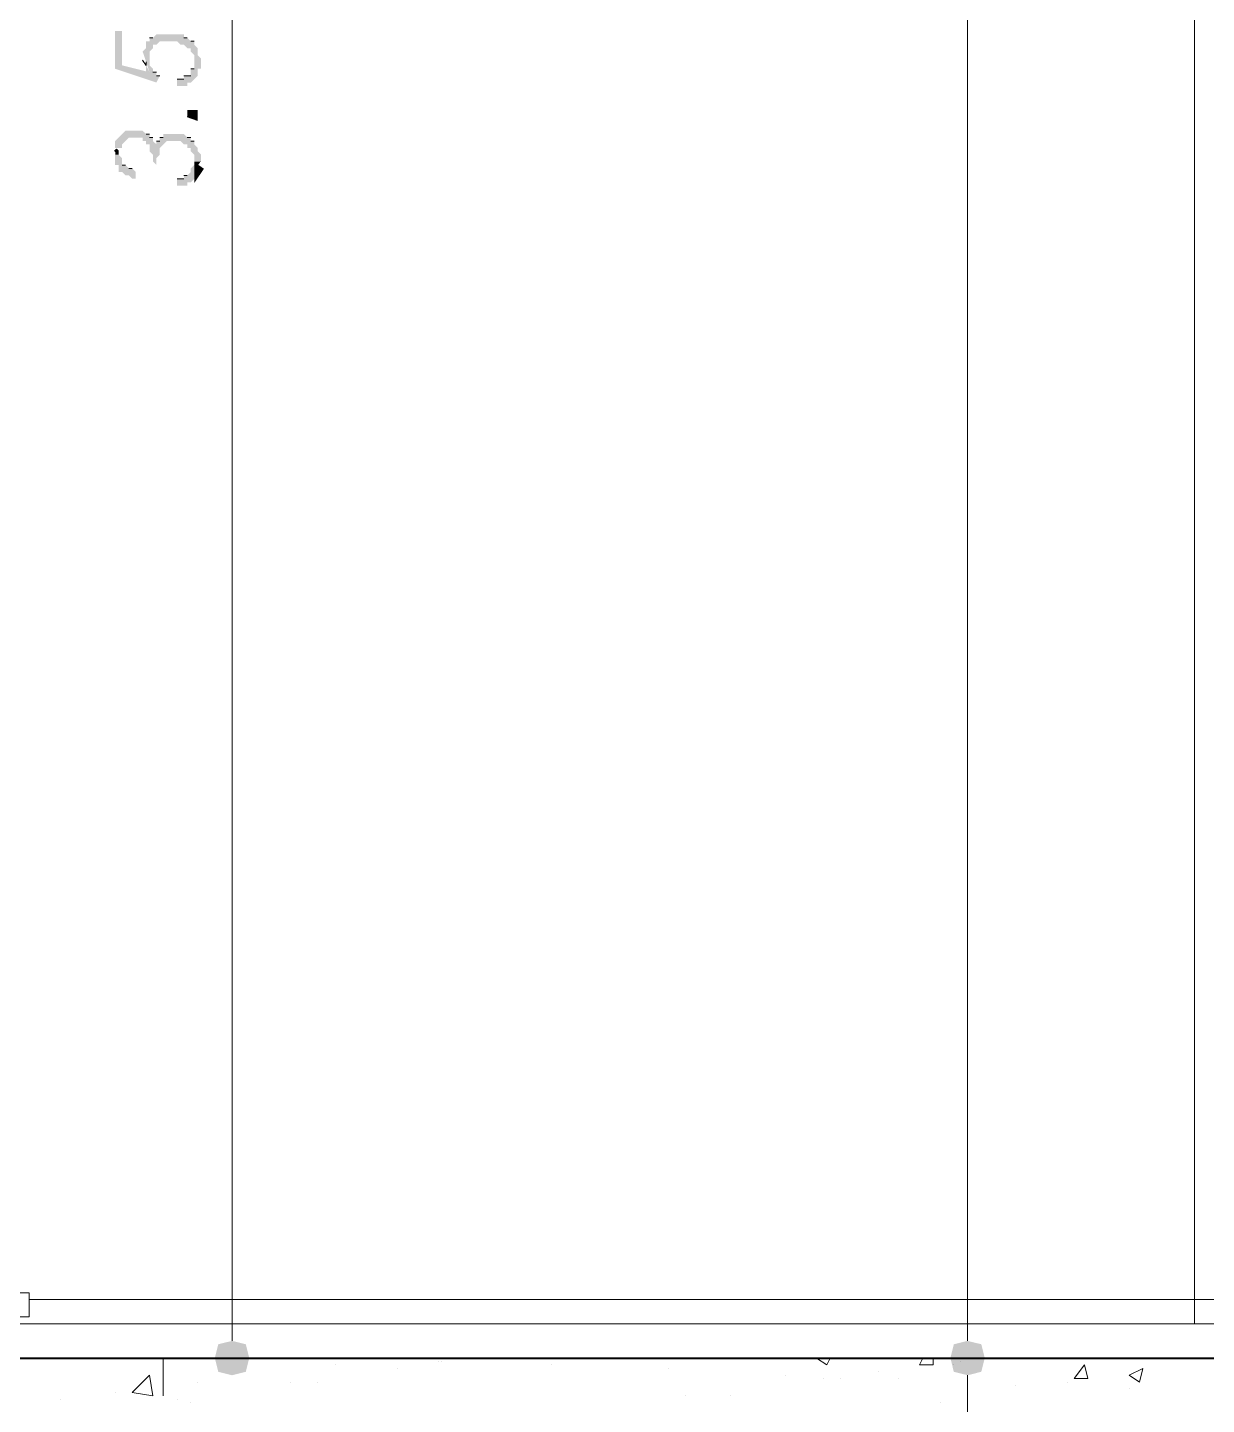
# Model space of a CAD drawing. Header units: millimetres. Extents: x 182 to 575, y -105 to 95.
# Drawn here: x 280.492 to 282.125, y 69.594 to 71.501 of the extents above; entities that cross this region are included whole.
import ezdxf

# ---------------------------------------------------------------- set-up
doc = ezdxf.new("R2010")
doc.units = ezdxf.units.MM
doc.header["$MEASUREMENT"] = 0
doc.layers.add('PDF_Geometry', color=7, linetype='Continuous')
doc.layers.add('PDF_Solid Fills', color=7, linetype='Continuous')

msp = doc.modelspace()

# ---------------------------------------------------------------- hatches: boundary and pattern name
at = {"layer": 'PDF_Solid Fills', "transparency": 33554559}
for points in [[(280.6612, 71.4396), (280.6564, 71.4491), (280.6564, 71.4408), (280.6231, 71.4491), (280.6231, 71.4967), (280.6135, 71.4967), (280.6135, 71.4443), (280.6707, 71.4253), (280.6754, 71.4348), (280.6707, 71.4348), (280.6707, 71.4396), (280.6659, 71.4396), (280.6659, 71.4443), (280.6612, 71.4491), (280.6612, 71.4681), (280.6659, 71.4729), (280.6659, 71.4777), (280.6707, 71.4777), (280.6754, 71.4824), (280.6992, 71.4824), (280.704, 71.4777), (280.7088, 71.4777), (280.7135, 71.4729), (280.7183, 71.4729), (280.7183, 71.4681), (280.7231, 71.4634), (280.7231, 71.4443), (280.7183, 71.4443), (280.7183, 71.4348), (280.7088, 71.4348), (280.7088, 71.4301), (280.6992, 71.4301), (280.6992, 71.4205), (280.7135, 71.4205), (280.7135, 71.4253), (280.7183, 71.4253), (280.7231, 71.4301), (280.7278, 71.4348), (280.7278, 71.4443), (280.7326, 71.4443), (280.7326, 71.4586), (280.7278, 71.4634), (280.7278, 71.4729), (280.7231, 71.4777), (280.7231, 71.4824), (280.7183, 71.4824), (280.7135, 71.4872), (280.7088, 71.4872), (280.7088, 71.492), (280.6707, 71.492), (280.6659, 71.4872), (280.6612, 71.4872), (280.6612, 71.4824), (280.6564, 71.4824), (280.6564, 71.4729), (280.6516, 71.4681)], [(280.7135, 71.3777), (280.7278, 71.3729), (280.7278, 71.3872), (280.7135, 71.3872)], [(280.6326, 71.2967), (280.6373, 71.292), (280.6421, 71.292), (280.6421, 71.3015), (280.6373, 71.3062), (280.6326, 71.3062), (280.6278, 71.311), (280.6231, 71.311), (280.6231, 71.3205), (280.6183, 71.3253), (280.6135, 71.3253), (280.6135, 71.311), (280.6183, 71.311), (280.6183, 71.3015), (280.6231, 71.3015), (280.6278, 71.2967)], [(280.7754, 69.6348), (280.7945, 69.6396), (280.7993, 69.6586), (280.7945, 69.6777), (280.7754, 69.6824), (280.7564, 69.6777), (280.7516, 69.6586), (280.7564, 69.6396)], [(281.8135, 69.6777), (281.7945, 69.6824), (281.7754, 69.6777), (281.7707, 69.6586), (281.7754, 69.6396), (281.7945, 69.6348), (281.8135, 69.6396), (281.8183, 69.6586)]]:
    msp.add_hatch(color=256, dxfattribs=at).paths.add_polyline_path(points)
h = msp.add_hatch(color=256, dxfattribs=at)
h.paths.add_polyline_path([(280.7135, 71.2824), (280.7135, 71.2872), (280.7183, 71.2872), (280.7231, 71.292), (280.7231, 71.311), (280.7183, 71.3062), (280.7183, 71.3015), (280.7135, 71.2967), (280.7088, 71.2967), (280.7088, 71.292), (280.6992, 71.292), (280.6992, 71.2824)])
h.paths.add_polyline_path([(280.6516, 71.3443), (280.6564, 71.3443), (280.6516, 71.3491)])
h.paths.add_polyline_path([(280.6564, 71.3443), (280.6564, 71.3396), (280.6612, 71.3396)])
h.paths.add_polyline_path([(280.6707, 71.3205), (280.6659, 71.3158), (280.6707, 71.311)])
h.paths.add_polyline_path([(280.7231, 71.3253), (280.7231, 71.3158), (280.7326, 71.3158), (280.7326, 71.3253), (280.7278, 71.3301), (280.7278, 71.3348), (280.7231, 71.3396), (280.7231, 71.3443), (280.7183, 71.3443), (280.7183, 71.3491), (280.7135, 71.3491), (280.7088, 71.3539), (280.6802, 71.3539), (280.6802, 71.3491), (280.6754, 71.3491), (280.6754, 71.3443), (280.6707, 71.3443), (280.6707, 71.3396), (280.6659, 71.3443), (280.6659, 71.3491), (280.6612, 71.3491), (280.6612, 71.3539), (280.6564, 71.3539), (280.6516, 71.3586), (280.6278, 71.3586), (280.6231, 71.3539), (280.6183, 71.3491), (280.6135, 71.3443), (280.6135, 71.3348), (280.6231, 71.3348), (280.6231, 71.3396), (280.6278, 71.3443), (280.6326, 71.3491), (280.6516, 71.3491), (280.6612, 71.3396), (280.6612, 71.3301), (280.6659, 71.3253), (280.6659, 71.3158), (280.6754, 71.3253), (280.6754, 71.3348), (280.6802, 71.3396), (280.685, 71.3443), (280.704, 71.3443), (280.7088, 71.3396), (280.7135, 71.3396), (280.7135, 71.3348), (280.7183, 71.3348), (280.7183, 71.3301)])

# ---------------------------------------------------------------- linework, layer by layer
at = {"layer": 'PDF_Geometry', "lineweight": 13}
for points in [[(281.7945, 69.6824), (281.7945, 69.7062), (281.7945, 73.6586), (281.7945, 73.6824)], [(280.7754, 69.6824), (280.7754, 69.7062), (280.7754, 73.1586), (280.7754, 73.1824), (280.7754, 73.1586), (280.7754, 73.1062)], [(280.6612, 71.4872), (280.6659, 71.4872), (280.6612, 71.4872)], [(280.7135, 71.4872), (280.7088, 71.4872), (280.7135, 71.4872)], [(280.7231, 71.4824), (280.7183, 71.4824), (280.7231, 71.4824)], [(280.6516, 71.4562), (280.6564, 71.4491), (280.6564, 71.4539)], [(280.7183, 71.4443), (280.7231, 71.4443), (280.7183, 71.4443)], [(280.6707, 71.4396), (280.6659, 71.4396), (280.6707, 71.4396)], [(280.6754, 71.4348), (280.6707, 71.4348), (280.6754, 71.4348)], [(280.6992, 71.4301), (280.7088, 71.4301), (280.6992, 71.4301)], [(280.7088, 71.4348), (280.7183, 71.4348), (280.7088, 71.4348)], [(280.7278, 71.3729), (280.7135, 71.3777), (280.7278, 71.3729)], [(280.6612, 71.3539), (280.6564, 71.3539), (280.6612, 71.3539)], [(280.6659, 71.3491), (280.6612, 71.3491), (280.6659, 71.3491)], [(280.6754, 71.3491), (280.6802, 71.3491), (280.6754, 71.3491)], [(280.7183, 71.3491), (280.7135, 71.3491), (280.7183, 71.3491)], [(280.6707, 71.3443), (280.6754, 71.3443), (280.6707, 71.3443)], [(280.7231, 71.3443), (280.7183, 71.3443), (280.7231, 71.3443)], [(280.6278, 71.311), (280.6231, 71.311), (280.6278, 71.311)], [(280.6373, 71.3062), (280.6326, 71.3062), (280.6373, 71.3062)], [(280.6992, 71.292), (280.7088, 71.292), (280.6992, 71.292)], [(280.7088, 71.2967), (280.7135, 71.2967), (280.7088, 71.2967)], [(280.4945, 69.7396), (282.4993, 69.7396)], [(280.2993, 69.7062), (299.304, 69.7062)], [(280.5564, 69.6586), (280.504, 69.6586)], [(280.6278, 69.6586), (280.5802, 69.6586)], [(280.6802, 69.6062), (280.6802, 69.6586), (280.6564, 69.6586)], [(281.0707, 69.6586), (280.685, 69.6586)], [(281.2802, 69.6586), (281.885, 69.6586)], [(282.0135, 69.6586), (281.704, 69.6586)], [(281.7945, 66.5348), (281.7945, 66.5586), (281.7945, 69.6062), (281.7945, 69.6348)]]:
    msp.add_lwpolyline(points, dxfattribs=at)
at = {"layer": 'PDF_Geometry', "lineweight": 20}
msp.add_lwpolyline([(282.1088, 73.3586), (282.1088, 69.7062)], dxfattribs=at)
at = {"layer": 'PDF_Geometry', "lineweight": 13}
for points, const_width in [([(280.6159, 71.3253), (280.6159, 71.3301), (280.6135, 71.3324)], 0.00476), ([(280.7326, 71.3086), (280.7278, 71.3015), (280.7278, 71.3158)], 0.00952)]:
    msp.add_lwpolyline(points, dxfattribs=dict(at, const_width=const_width))
at = {"layer": 'PDF_Geometry', "lineweight": 20}
msp.add_lwpolyline([(280.2707, 69.7158), (280.4945, 69.7158), (280.4945, 69.7491), (280.2707, 69.7491)], close=True, dxfattribs=at)
at = {"layer": 'PDF_Geometry', "lineweight": 40}
msp.add_lwpolyline([(280.7231, 69.3062), (280.304, 69.3062), (280.304, 69.6586), (299.304, 69.6586), (299.304, 69.3062), (297.7659, 69.3062)], dxfattribs=at)
at = {"layer": 'PDF_Geometry', "lineweight": 0}
for points in [[(280.9183, 69.6491), (280.9183, 69.6491)], [(281.0612, 69.6539), (281.0612, 69.6539)], [(281.0659, 69.6539), (281.0659, 69.6539)], [(281.2183, 69.6491), (281.2183, 69.6491)], [(281.585, 69.6586), (281.5993, 69.6491), (281.604, 69.6586)], [(281.7469, 69.6586), (281.7469, 69.6491), (281.7278, 69.6491), (281.7326, 69.6586)], [(281.7754, 69.6491), (281.7754, 69.6491)], [(281.785, 69.6539), (281.785, 69.6539)], [(282.104, 69.6586), (282.104, 69.6586)], [(281.004, 69.6443), (281.004, 69.6443)], [(281.3802, 69.6443), (281.3802, 69.6443)], [(281.5421, 69.6348), (281.5421, 69.6348)], [(281.5945, 69.6301), (281.5945, 69.6301)], [(281.6183, 69.6301), (281.6183, 69.6301)], [(281.6707, 69.6396), (281.6707, 69.6396)], [(281.6993, 69.6301), (281.6993, 69.6301)], [(280.6135, 69.611), (280.6135, 69.611)], [(280.7278, 69.6253), (280.7278, 69.6253)], [(280.8564, 69.6253), (280.8564, 69.6253)], [(280.8945, 69.6253), (280.8945, 69.6253)], [(281.8612, 69.6205), (281.8612, 69.6205)], [(281.9326, 69.6253), (281.9326, 69.6253)], [(282.0183, 69.6158), (282.0183, 69.6158)], [(280.5373, 69.6015), (280.5373, 69.6015)], [(280.6992, 69.6015), (280.6992, 69.6015)], [(280.7183, 69.5967), (280.7183, 69.5967)], [(281.404, 69.6062), (281.404, 69.6062)], [(281.4659, 69.6062), (281.4659, 69.6062)], [(281.7564, 69.5967), (281.7564, 69.5967)]]:
    msp.add_lwpolyline(points, dxfattribs=at)
for points in [[(281.9564, 69.6491), (281.9612, 69.6301), (281.9421, 69.6301)], [(280.6659, 69.6062), (280.6373, 69.611), (280.6612, 69.6348)], [(282.0373, 69.6443), (282.0326, 69.6253), (282.0183, 69.6348)]]:
    msp.add_lwpolyline(points, close=True, dxfattribs=at)
at = {"layer": 'PDF_Solid Fills', "transparency": 33554559}
msp.add_solid([(280.7278, 71.3015), (280.7278, 71.2967), (280.7231, 71.292)], dxfattribs=at)

doc.saveas('drawing.dxf')
